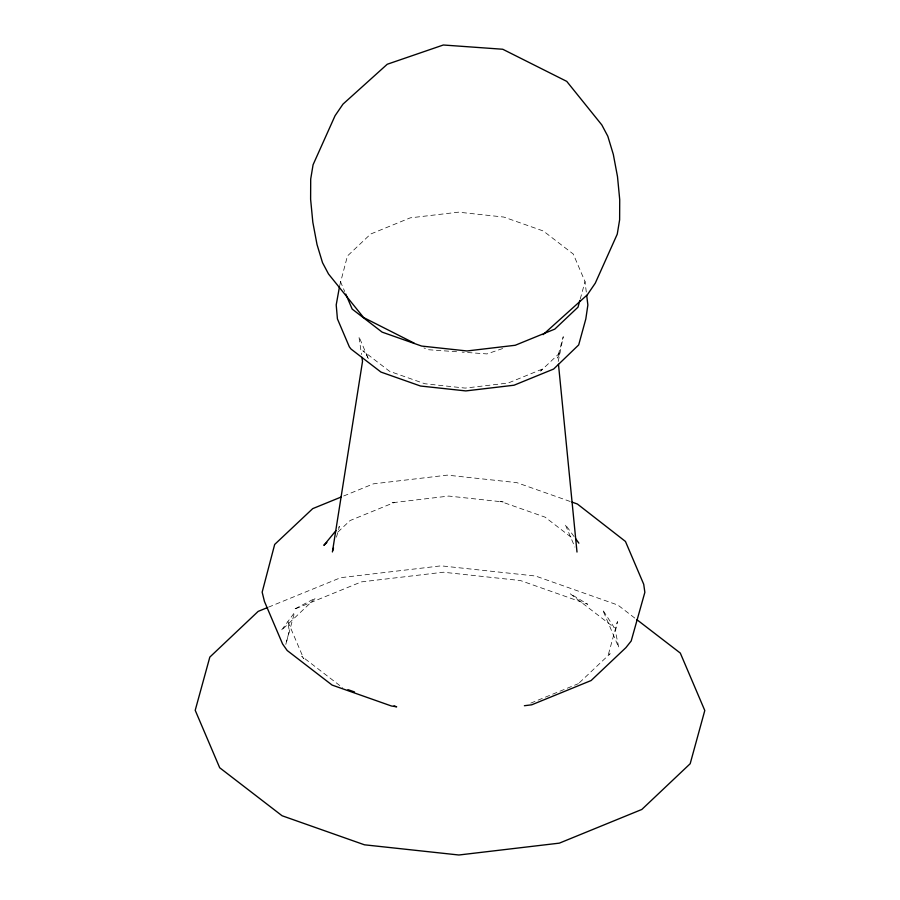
<?xml version="1.0" encoding="UTF-8"?>
<svg xmlns="http://www.w3.org/2000/svg" width="900" height="900" viewBox="0 0 900 900"><rect width="100%" height="100%" fill="white"/><g stroke="black" fill="none" stroke-linecap="round" stroke-linejoin="round"><path stroke-width="0.67" stroke-dasharray="4.5 3.38" d="M339.683 285.649L347.445 255.982L370.654 234.034L410.243 217.856L458.46 212.164L503.786 217.058L543.33 231.007L573.278 254.047L585.034 281.621L586.361 292.624M558.202 361.496L563.254 336.713L557.392 358.043L560.621 352.136L540.63 371.048L543.454 368.618L508.174 383.029L465.199 388.091L424.822 383.738L389.576 371.306L362.891 350.775L366.03 353.801L368.752 359.651L358.931 336.623L361.519 354.532M336.465 537.165L339.424 526.41L337.691 528.514M580.23 299.093L585.034 281.621M337.961 532.001L350.055 520.56L394.762 502.301L390.938 502.897L448.774 496.069L503.134 501.941L500.411 501.401L545.074 517.151L573.435 538.976M579.431 682.717L610.121 653.681L607.95 656.044L617.411 621.63L615.42 631.204L618.75 647.494L602.707 609.885L614.261 627.649L570.116 593.685L587.756 604.283L520.459 580.545L443.34 572.22L361.294 581.906L293.929 609.413L315.484 598.129L281.261 630.495L294.57 612.518L285.727 644.681L289.282 631.08L287.865 621.495L303.705 658.643L301.781 656.314L342.664 687.769M343.699 495.979L373.387 483.851L447.3 475.132L516.746 482.625L570.769 501.683M268.481 607.163L340.65 577.688L441.124 565.841L535.534 576.023L617.929 605.081L635.749 618.806M530.82 703.102L578.441 683.651M502.65 348.536L487.001 353.914L462.127 352.136M456.604 351.743L427.579 349.661L423.911 347.873M574.076 536.58L565.245 524.486L574.864 547.043M340.425 281.52L344.7 291.544"/><path stroke-width="1.35" d="M332.404 551.959L362.52 361.418L361.924 357.289M339.435 287.021L336.206 304.909L337.421 318.881L349.358 346.882L351 349.031L380.936 372.071L420.491 386.021L465.806 390.915L514.024 385.223L553.624 369.056L578.689 344.925L585.81 318.983L587.869 305.01L586.699 295.38M332.775 550.609L333.506 547.92M579.859 300.442L578.014 307.159L554.805 329.108L515.216 345.274L466.988 350.966L421.673 346.072L382.118 332.123L352.181 309.082L345.769 294.053M335.959 530.618L323.854 545.355L326.869 542.486M543.094 334.642L587.329 294.806L595.271 283.185L617.254 234.146L619.627 219.825L619.717 199.631L617.501 176.659L613.316 154.395L607.815 136.226L601.819 124.931L566.741 81.371L502.751 49.252L443.329 45L387.236 64.26L343.001 104.108L335.059 115.729L313.076 164.756L310.702 179.089L310.613 199.282L312.829 222.255L317.014 244.519L322.515 262.676L328.511 273.983L363.589 317.531L414.124 343.114M341.123 497.036L312.716 508.635L274.68 544.444L262.159 592.166L264.442 601.436L282.589 643.984L287.179 650.509L332.089 685.069L391.421 705.994L396.664 706.815L394.031 705.893M267.199 607.691L258.176 611.381L209.824 657.101L195.21 710.314L219.69 767.745L282.071 815.749L364.466 844.808L458.876 855L559.35 843.143L641.824 809.46L690.176 763.729L704.79 710.516L680.31 653.085L636.863 619.661M524.385 705.724L531.731 704.801L591.12 680.535L625.928 647.617L631.181 641.014L644.861 592.324L643.714 584.269L625.455 541.451L577.361 504L572.085 502.144M347.929 689.636L354.521 691.954M575.674 538.774L578.88 543.173M558.472 364.286L577.001 552.049"/></g></svg>
